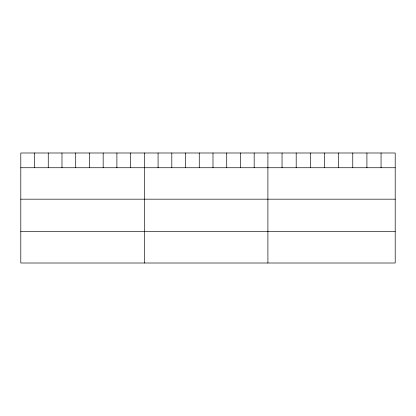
<?xml version="1.0" encoding="UTF-8"?>
<svg xmlns="http://www.w3.org/2000/svg" width="416" height="416" viewBox="0 0 416 416"><rect width="100%" height="100%" fill="white"/><g stroke="black" fill="none" stroke-linecap="round" stroke-linejoin="round"><path stroke-width="0.62" d="M395.2 167.736L395.2 263.006L20.8 263.006L20.8 152.994L395.2 152.994L395.2 167.736L20.8 167.736M20.8 199.176L395.2 199.176M20.8 231.566L395.2 231.566M381.056 152.994L381.056 167.736M366.912 152.994L366.912 167.736M352.768 152.994L352.768 167.736M338.624 152.994L338.624 167.736M324.48 152.994L324.48 167.736M310.336 152.994L310.336 167.736M296.192 152.994L296.192 167.736M282.048 152.994L282.048 167.736M267.904 152.994L267.904 263.006M254.176 152.994L254.176 167.736M240.448 152.994L240.448 167.736M226.72 152.994L226.72 167.736M212.992 152.994L212.992 167.736M199.264 152.994L199.264 167.736M185.536 152.994L185.536 167.736M171.808 152.994L171.808 167.736M158.08 152.994L158.08 167.736M144.352 152.994L144.352 263.006M130.624 152.994L130.624 167.736M116.896 152.994L116.896 167.736M103.168 152.994L103.168 167.736M89.44 152.994L89.44 167.736M75.712 152.994L75.712 167.736M61.984 152.994L61.984 167.736M48.256 152.994L48.256 167.736M34.528 152.994L34.528 167.736"/></g></svg>
